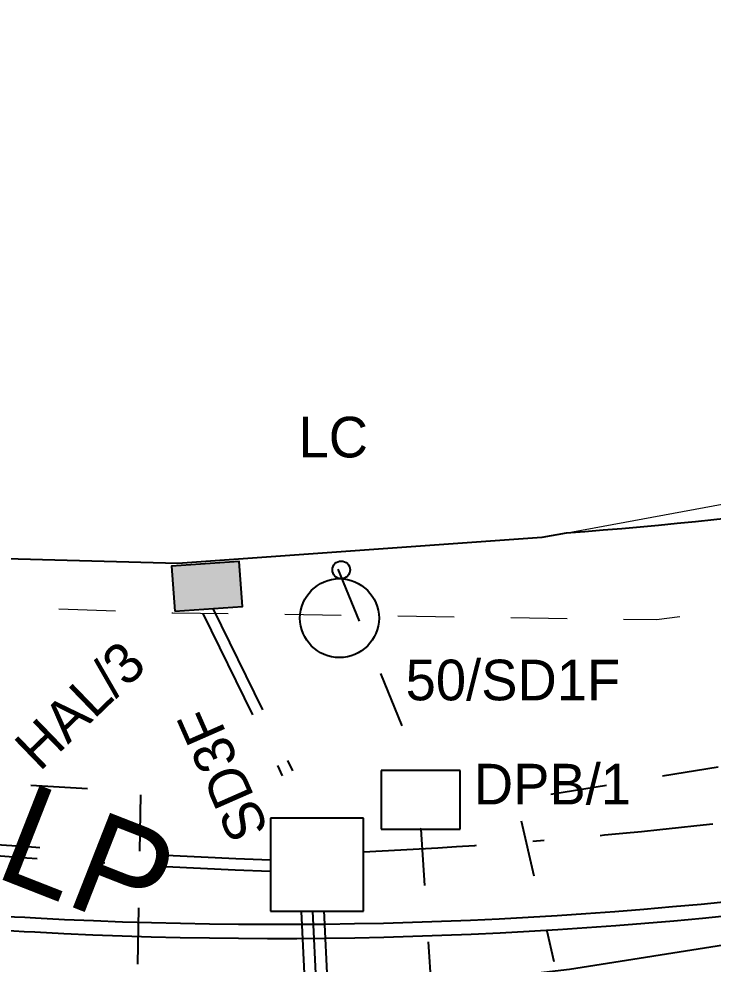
# Model space of a CAD drawing. Extents: x 421500 to 422711, y 436000 to 437000.
# Drawn here: x 422005 to 422011.15, y 436563.05 to 436571.42 of the extents above; entities that cross this region are included whole.
import ezdxf
from ezdxf.enums import TextEntityAlignment as Align

# ---------------------------------------------------------------- set-up
doc = ezdxf.new("R2010")
doc.units = 0
for name, pattern in [('716709-ExBase$0$BLIP', [1, 0.5, -0.5]), ('XREF UTC_716709_AJB_1b$0$BLIP', [1, 0.5, -0.5]), ('XREF UTC_716709_AJB_1b$0$DASHDOT1', [2, 1, -0.5, 0, -0.5])]:
    doc.linetypes.add(name, pattern=pattern)
doc.layers.get('0').update_dxf_attribs({"color": 210})
for name, color, linetype, lineweight in [('716709-ExBase$0$LCCFences (Open)', 4, '716709-ExBase$0$EFENCE', 0), ('716709-ExBase$0$LCCPoint Features', 8, 'Continuous', 0), ('716709-ExBase$0$LCCVerges Footpaths and Tracks', 8, '716709-ExBase$0$BLIP', 0)]:
    doc.layers.add(name, color=color, linetype=linetype, lineweight=lineweight)
for name, color, linetype in [('716709-ExBase$0$XC-LCCCarriageway', 251, 'Continuous'), ('716709-ExBase$0$XC-LCCVerges', 251, '716709-ExBase$0$BLIP'), ('Pr-Edging', 7, 'Continuous'), ('Pr-Kerb', 2, 'Continuous'), ('Pr-KerbEdge', 8, 'Continuous'), ('XREF UTC_716709_AJB_1b$0$du-SLBOX', 30, 'Continuous'), ('XREF UTC_716709_AJB_1b$0$du-SLDUCT-C1', 30, 'XREF UTC_716709_AJB_1b$0$BLIP'), ('XREF UTC_716709_AJB_1b$0$du-SLDUCT-F1', 30, 'XREF UTC_716709_AJB_1b$0$BLIP'), ('XREF UTC_716709_AJB_1b$0$du-SLSFURN', 30, 'Continuous'), ('XREF UTC_716709_AJB_1b$0$du-SLTEXT', 30, 'Continuous'), ('XREF UTC_716709_AJB_1b$0$du-UTCBOX', 42, 'Continuous'), ('XREF UTC_716709_AJB_1b$0$du-UTCDUCT-C1', 42, 'XREF UTC_716709_AJB_1b$0$DASHDOT1'), ('XREF UTC_716709_AJB_1b$0$du-UTCDUCT-F1', 42, 'XREF UTC_716709_AJB_1b$0$DASHDOT1'), ('XREF UTC_716709_AJB_1b$0$du-UTCTEXT', 42, 'Continuous')]:
    doc.layers.add(name, color=color, linetype=linetype)
doc.styles.add('716709-ExBase$0$Style-WORKING', font='WORKING.shx')
doc.styles.add('XREF UTC_716709_AJB_1b$0$Standard', font='txt')
doc.linetypes.add('716709-ExBase$0$EFENCE', pattern='A,2,-0.4,[1,fenceline,S=1,R=0,X=0,Y=0],-0.4,2', length=4.8)

# ---------------------------------------------------------------- blocks, each defined once
blk = doc.blocks.new('XREF UTC_716709_AJB_1b$0$CCB')
for p, q in [((-0.4125, 0.4125), (-0.4125, -0.4125)), ((0.4125, 0.4125), (-0.4125, 0.4125)), ((0.4125, -0.4125), (0.4125, 0.4125)), ((-0.4125, -0.4125), (0.4125, -0.4125))]:
    blk.add_line(p, q)
blk = doc.blocks.new('XREF UTC_716709_AJB_1b$0$HALDO')
at = {"flags": 128}
blk.add_lwpolyline([(-0.3, -0.2), (0.3, -0.2), (0.3, 0.2), (-0.3, 0.2)], close=True, dxfattribs=at)
blk.add_solid([(-0.3, 0.2), (-0.3, -0.2), (0.3, 0.2), (0.3, -0.2)])
blk = doc.blocks.new('XREF UTC_716709_AJB_1b$0$dpb')
for p, q in [((0.35, 0.26), (-0.35, 0.26)), ((-0.35, 0.26), (-0.35, -0.26)), ((0.35, -0.26), (0.35, 0.26)), ((-0.35, -0.26), (0.35, -0.26))]:
    blk.add_line(p, q)
blk = doc.blocks.new('XREF UTC_716709_AJB_1b$0$e_tag')
blk.add_line((-0.5, -0.7), (0.5, 0.7))
blk = doc.blocks.new('XREF UTC_716709_AJB_1b$0$sflc')
for centre, radius in [((0, 0.4279), 0.3498), ((0, 0), 0.0781)]:
    blk.add_circle(centre, radius)

msp = doc.modelspace()

# ---------------------------------------------------------------- linework, layer by layer
at = {"layer": '716709-ExBase$0$LCCFences (Open)', "flags": 128}
msp.add_lwpolyline([(421888.1175, 436573.108), (421896.0644, 436568.8945), (421905.2385, 436564.2494), (421913.4486, 436560.7913), (421917.4354, 436559.6783), (421921.4976, 436558.8839), (421925.7274, 436558.3938), (421929.9832, 436558.2571), (421933.5956, 436558.372), (421937.1755, 436558.8693), (421941.0583, 436560.1545), (421944.7486, 436561.918), (421947.5391, 436563.4937), (421950.2056, 436565.2713), (421951.7301, 436566.3595), (421953.7609, 436567.8028), (421957.1513, 436569.5758), (421960.6877, 436571.0358), (421965.0615, 436572.4031), (421969.5752, 436573.1945), (421973.8103, 436573.2119), (421978.0209, 436572.7572), (421984.0149, 436571.5628), (421988.638, 436569.7087), (421992.8237, 436568.0978), (421997.0836, 436567.2397), (422001.3997, 436566.7358), (422006.4073, 436566.5988), (422009.6293, 436566.8286), (422012.8048, 436567.4198), (422016.0221, 436568.5556), (422019.0393, 436570.1483), (422023.9575, 436573.8286)], dxfattribs=at)
msp.add_lwpolyline([(421888.1175, 436573.108), (421896.0644, 436568.8945), (421905.2385, 436564.2494), (421913.4486, 436560.7913), (421917.4354, 436559.6783), (421921.4976, 436558.8839), (421925.7274, 436558.3938), (421929.9832, 436558.2571), (421933.5956, 436558.372), (421937.1755, 436558.8693), (421941.0583, 436560.1545), (421944.7486, 436561.918), (421947.5391, 436563.4937), (421950.2056, 436565.2713), (421951.7301, 436566.3595), (421953.7609, 436567.8028), (421957.1513, 436569.5758), (421960.6877, 436571.0358), (421965.0615, 436572.4031), (421969.5752, 436573.1945), (421973.8103, 436573.2119), (421978.0209, 436572.7572), (421984.0149, 436571.5628), (421988.638, 436569.7087), (421992.8237, 436568.0978), (421997.0836, 436567.2397), (422001.3997, 436566.7358), (422006.4073, 436566.5988), (422009.6293, 436566.8286), (422012.8048, 436567.4198), (422016.0221, 436568.5556), (422019.0393, 436570.1483), (422023.9575, 436573.8286)], dxfattribs=at)
at = {"layer": '716709-ExBase$0$LCCVerges Footpaths and Tracks', "flags": 128}
for points in [[(421887.81, 436572.8017), (421895.6591, 436568.3702), (421904.5316, 436563.8913), (421913.2099, 436560.2378), (421917.114, 436558.9934), (421921.1179, 436558.1222), (421925.214, 436557.6426), (421929.3365, 436557.5283), (421933.2493, 436557.6602), (421937.1234, 436558.2243), (421941.0903, 436559.5513), (421944.8593, 436561.3654), (421947.6778, 436562.9886), (421950.3638, 436564.8227), (421951.9059, 436565.9172), (421954.2961, 436567.3611), (421957.6706, 436569.2242), (421961.2404, 436570.6783), (421965.295, 436571.7517), (421969.4476, 436572.3414), (421973.6566, 436572.5338), (421977.8576, 436572.2119), (421980.7573, 436571.6248), (421983.5876, 436570.7633), (421988.3184, 436569.2124), (421992.6263, 436567.9046), (421996.8733, 436566.9251), (422001.1923, 436566.3396), (422006.3621, 436566.1626), (422010.6457, 436566.1016), (422014.9987, 436566.665), (422019.2529, 436567.7458), (422023.9528, 436569.5793), (422028.4906, 436571.7834), (422037.468, 436576.6251), (422045.3336, 436581.5837), (422049.7822, 436584.7183), (422056.8089, 436589.3146), (422060.7027, 436592.1305), (422061.8068, 436591.2142), (422062.3019, 436589.8675)], [(421887.81, 436572.8017), (421895.6591, 436568.3702), (421904.5316, 436563.8913), (421913.2099, 436560.2378), (421917.114, 436558.9934), (421921.1179, 436558.1222), (421925.214, 436557.6426), (421929.3365, 436557.5283), (421933.2493, 436557.6602), (421937.1234, 436558.2243), (421941.0903, 436559.5513), (421944.8593, 436561.3654), (421947.6778, 436562.9886), (421950.3638, 436564.8227), (421951.9059, 436565.9172), (421954.2961, 436567.3611), (421957.6706, 436569.2242), (421961.2404, 436570.6783), (421965.295, 436571.7517), (421969.4476, 436572.3414), (421973.6566, 436572.5338), (421977.8576, 436572.2119), (421980.7573, 436571.6248), (421983.5876, 436570.7633), (421988.3184, 436569.2124), (421992.6263, 436567.9046), (421996.8733, 436566.9251), (422001.1923, 436566.3396), (422006.3621, 436566.1626), (422010.6457, 436566.1016), (422014.9987, 436566.665), (422019.2529, 436567.7458), (422023.9528, 436569.5793), (422028.4906, 436571.7834), (422037.468, 436576.6251), (422045.3336, 436581.5837), (422049.7822, 436584.7183), (422056.8089, 436589.3146), (422060.7027, 436592.1305), (422061.8068, 436591.2142), (422062.3019, 436589.8675)], [(422006.0518, 436563.0497), (422006.0808, 436564.5742), (422002.2752, 436564.8036), (421998.8746, 436565.0793), (421995.5056, 436565.618), (421992.0276, 436566.4624), (421987.4693, 436568.1533), (421982.4585, 436569.849), (421979.2129, 436570.6566), (421975.9044, 436571.1471), (421972.3143, 436571.3189), (421968.7262, 436571.1104), (421965.0508, 436570.4894), (421961.4707, 436569.4515), (421958.6315, 436568.2809), (421955.919, 436566.8408), (421952.8802, 436564.7333), (421949.0966, 436562.3037), (421946.972, 436560.9173), (421944.7182, 436559.7525), (421941.9021, 436558.6726), (421942.4138, 436556.9405)]]:
    msp.add_lwpolyline(points, dxfattribs=at)
at = {"layer": '716709-ExBase$0$XC-LCCCarriageway', "flags": 128}
msp.add_lwpolyline([(421982.2243, 436568.1771), (421986.6095, 436566.5254), (421991.4728, 436564.7893), (421995.8288, 436563.6747), (422000.2783, 436563.028), (422006.0627, 436562.8955), (422007.0571, 436562.7741), (422008.8918, 436562.8894), (422009.874, 436563.006), (422014.9209, 436563.8008), (422019.8793, 436565.0327), (422024.5952, 436566.8105), (422029.1615, 436568.9435), (422038.6645, 436574.2811), (422047.1457, 436579.6857), (422051.2181, 436582.3057), (422058.49, 436587.1645), (422064.9105, 436591.533), (422070.964, 436595.8747), (422078.013, 436601.3278), (422085.9329, 436608.0894), (422093.5888, 436615.0723), (422100.5228, 436621.4055), (422107.7629, 436628.1993)], dxfattribs=at)
msp.add_lwpolyline([(421982.2243, 436568.1771), (421986.6095, 436566.5254), (421991.4728, 436564.7893), (421995.8288, 436563.6747), (422000.2783, 436563.028), (422006.0627, 436562.8955), (422007.0571, 436562.7741), (422008.8918, 436562.8894), (422009.874, 436563.006), (422014.9209, 436563.8008), (422019.8793, 436565.0327), (422024.5952, 436566.8105), (422029.1615, 436568.9435), (422038.6645, 436574.2811), (422047.1457, 436579.6857), (422051.2181, 436582.3057), (422058.49, 436587.1645), (422064.9105, 436591.533), (422070.964, 436595.8747), (422078.013, 436601.3278), (422085.9329, 436608.0894), (422093.5888, 436615.0723), (422100.5228, 436621.4055), (422107.7629, 436628.1993)], dxfattribs=at)
msp.add_lwpolyline([(421982.2243, 436568.1771), (421986.6095, 436566.5254), (421991.4728, 436564.7893), (421995.8288, 436563.6747), (422000.2783, 436563.028), (422006.0627, 436562.8955), (422007.0571, 436562.7741), (422008.8918, 436562.8894), (422009.874, 436563.006), (422014.9209, 436563.8008), (422019.8793, 436565.0327), (422024.5952, 436566.8105), (422029.1615, 436568.9435), (422038.6645, 436574.2811), (422047.1457, 436579.6857), (422051.2181, 436582.3057), (422058.49, 436587.1645), (422064.9105, 436591.533), (422070.964, 436595.8747), (422078.013, 436601.3278), (422085.9329, 436608.0894), (422093.5888, 436615.0723), (422100.5228, 436621.4055), (422107.7629, 436628.1993)], dxfattribs=at)
at = {"layer": '716709-ExBase$0$XC-LCCVerges', "flags": 128}
for points in [[(422059.0951, 436587.8666), (422058.3699, 436589.1192), (422051.3008, 436584.673), (422045.0809, 436580.5481), (422039.1918, 436576.6981), (422031.594, 436572.0667), (422027.9975, 436570.0826), (422024.2643, 436568.3697), (422019.4195, 436566.6189), (422014.4335, 436565.3241), (422009.4029, 436564.5021), (422009.7371, 436563.0718)], [(422059.0951, 436587.8666), (422058.3699, 436589.1192), (422051.3008, 436584.673), (422045.0809, 436580.5481), (422039.1918, 436576.6981), (422031.594, 436572.0667), (422027.9975, 436570.0826), (422024.2643, 436568.3697), (422019.4195, 436566.6189), (422014.4335, 436565.3241), (422009.4029, 436564.5021), (422009.7371, 436563.0718)], [(422006.0518, 436563.0497), (422006.0808, 436564.5742), (422002.2752, 436564.8036), (421998.8746, 436565.0793), (421995.5056, 436565.618), (421992.0276, 436566.4624), (421987.4693, 436568.1533), (421982.4585, 436569.849), (421979.2129, 436570.6566), (421975.9044, 436571.1471), (421972.3143, 436571.3189), (421968.7262, 436571.1104), (421965.0508, 436570.4894), (421961.4707, 436569.4515), (421958.6315, 436568.2809), (421955.919, 436566.8408), (421952.8802, 436564.7333), (421949.0966, 436562.3037), (421946.972, 436560.9173), (421944.7182, 436559.7525), (421941.9021, 436558.6726), (421942.4138, 436556.9405)]]:
    msp.add_lwpolyline(points, dxfattribs=at)
at = {"layer": 'Pr-Edging', "flags": 128}
msp.add_lwpolyline([(422069.5877, 436603.2041), (422060.29, 436592.7204, -0.051535), (422057.563, 436590.2188), (422053.8167, 436587.4335), (422051.4801, 436585.6961), (422045.4486, 436581.2465, -0.030973), (422035.2608, 436574.6632), (422030.7034, 436572.1034, -0.010074), (422028.9984, 436571.1905), (422026.0519, 436571.4479, -0.014254), (422023.5992, 436570.4426), (422020.0568, 436569.1073, -0.072474), (422009.8455, 436566.8688), (422009.6293, 436566.8286), (422006.4073, 436566.5988), (422001.3997, 436566.7358), (421997.0836, 436567.2397), (421992.8237, 436568.0978), (421988.638, 436569.7087)], format="xyb", dxfattribs=at)
at = {"layer": 'Pr-Kerb', "flags": 128}
msp.add_lwpolyline([(421982.2243, 436568.1771), (421985.9731, 436566.765, 0.027439), (421991.2031, 436565.1164), (421993.6078, 436564.5011, 0.062304), (422002.1661, 436563.4164, -0.012997), (422005.1406, 436563.3343, 0.103894), (422021.2914, 436565.8322), (422024.8338, 436567.1676, 0.037836), (422031.6828, 436570.3596), (422036.2403, 436572.9195, 0.030973), (422046.636, 436579.637), (422052.6704, 436584.0889), (422055.01, 436585.8285), (422058.7563, 436588.6138, 0.051535), (422061.7864, 436591.3934), (422071.084, 436601.8771, -0.04401), (422072.6162, 436603.3255), (422072.8621, 436603.5201), (422072.9149, 436603.5624), (422076.7243, 436606.6419), (422079.5944, 436609.0114)], format="xyb", dxfattribs=at)
msp.add_lwpolyline([(421982.2243, 436568.1771), (421985.9731, 436566.765, 0.027439), (421991.2031, 436565.1164), (421993.6078, 436564.5011, 0.062304), (422002.1661, 436563.4164, -0.012997), (422005.1406, 436563.3343, 0.103894), (422021.2914, 436565.8322), (422024.8338, 436567.1676, 0.037836), (422031.6828, 436570.3596), (422036.2403, 436572.9195, 0.030973), (422046.636, 436579.637), (422052.6704, 436584.0889), (422055.01, 436585.8285), (422058.7563, 436588.6138, 0.051535), (422061.7864, 436591.3934), (422071.084, 436601.8771, -0.04401), (422072.6162, 436603.3255), (422072.8621, 436603.5201), (422072.9149, 436603.5624), (422076.7243, 436606.6419), (422079.5944, 436609.0114)], format="xyb", dxfattribs=at)
at = {"layer": 'Pr-KerbEdge', "flags": 128}
msp.add_lwpolyline([(421982.2684, 436568.2941), (421986.0172, 436566.882, 0.027439), (421991.2341, 436565.2375), (421993.6388, 436564.6222, 0.062304), (422002.1663, 436563.5414, -0.012997), (422005.1473, 436563.4591, 0.103894), (422021.2473, 436565.9492), (422024.7897, 436567.2846, 0.037836), (422031.6216, 436570.4686), (422036.1791, 436573.0285, 0.030973), (422046.5618, 436579.7376), (422052.596, 436584.1894), (422054.9355, 436585.9288), (422058.6817, 436588.7141, 0.051535), (422061.6928, 436591.4763), (422070.9905, 436601.96, -0.04401), (422072.5386, 436603.4235), (422072.7842, 436603.6179), (422072.8366, 436603.6598), (422076.6452, 436606.7387), (422079.5148, 436609.1078)], format="xyb", dxfattribs=at)
at = {"layer": 'Pr-KerbEdge'}
msp.add_arc((422086.9238, 436454.9562), 118.125, 133.732121, 133.732121, dxfattribs=at)
at = {"layer": 'XREF UTC_716709_AJB_1b$0$du-SLDUCT-C1', "flags": 128}
msp.add_lwpolyline([(422008.5572, 436564.2457), (422009.1329, 436555.6085)], dxfattribs=at)
at = {"layer": 'XREF UTC_716709_AJB_1b$0$du-SLDUCT-F1', "flags": 128}
msp.add_lwpolyline([(422007.824, 436566.5499), (422008.5493, 436564.7657)], dxfattribs=at)
at = {"layer": 'XREF UTC_716709_AJB_1b$0$du-UTCDUCT-C1', "flags": 128}
for points in [[(422007.5003, 436563.5144), (422007.8969, 436554.9668)], [(422007.6002, 436563.519), (422007.9968, 436554.9715)], [(422007.7001, 436563.5236), (422008.0967, 436554.9761)]]:
    msp.add_lwpolyline(points, dxfattribs=at)
at = {"layer": 'XREF UTC_716709_AJB_1b$0$du-UTCDUCT-F1', "flags": 128}
for points in [[(421991.7824, 436566.2636, 0.009917), (421994.6011, 436565.5902, 0.009917), (421997.4442, 436565.0291, 0.016849), (422002.3179, 436564.3358, 0.016849), (422007.2272, 436563.9723)], [(421991.7573, 436566.1668, 0.009917), (421994.5798, 436565.4925, 0.009917), (421997.4268, 436564.9307, 0.016849), (422002.3071, 436564.2364, 0.016849), (422007.2232, 436563.8724, 0.016849)], [(422008.0522, 436564.0455, 0.01418), (422010.6746, 436564.2417, 0.01418), (422013.2816, 436564.5863, 0.016223), (422016.2347, 436565.161, 0.016223), (422019.1443, 436565.926)]]:
    msp.add_lwpolyline(points, format="xyb", dxfattribs=at)
for points in [[(422006.717, 436566.1991), (422007.6273, 436564.344)], [(422006.6272, 436566.155), (422007.5375, 436564.3)], [(422006.6272, 436566.155), (422007.5375, 436564.3)]]:
    msp.add_lwpolyline(points, dxfattribs=at)

# ---------------------------------------------------------------- block references
at = {"layer": 'XREF UTC_716709_AJB_1b$0$du-SLBOX', "color": 1}
msp.add_blockref('XREF UTC_716709_AJB_1b$0$dpb', (422008.5569, 436564.5057), dxfattribs=at)
at = {"layer": 'XREF UTC_716709_AJB_1b$0$du-SLSFURN', "rotation": 177.9560424162929}
msp.add_blockref('XREF UTC_716709_AJB_1b$0$sflc', (422007.8535, 436566.5423), dxfattribs=at)
at = {"layer": 'XREF UTC_716709_AJB_1b$0$du-SLTEXT', "xscale": 0.009999999999999998, "yscale": 0.009999999999999998, "rotation": 273.8135810264413}
msp.add_blockref('XREF UTC_716709_AJB_1b$0$e_tag', (422008.5572, 436564.2457), dxfattribs=at)
at = {"layer": 'XREF UTC_716709_AJB_1b$0$du-UTCBOX', "color": 3, "rotation": 4.083271739032143}
msp.add_blockref('XREF UTC_716709_AJB_1b$0$HALDO', (422006.6652, 436566.3959), dxfattribs=at)
at = {"layer": 'XREF UTC_716709_AJB_1b$0$du-UTCBOX', "color": 22}
msp.add_blockref('XREF UTC_716709_AJB_1b$0$CCB', (422007.6397, 436563.9315), dxfattribs=at)

# ---------------------------------------------------------------- texts
at = {"layer": '716709-ExBase$0$LCCPoint Features', "style": '716709-ExBase$0$Style-WORKING'}
msp.add_text('LP', height=0.9, rotation=338.58076, dxfattribs=at).set_placement((422005.0922, 436564.6703), align=Align.TOP_LEFT)
msp.add_text('LP', height=0.9, rotation=338.58076, dxfattribs=at).set_placement((422005.0922, 436564.6703), align=Align.TOP_LEFT)
at = {"layer": 'XREF UTC_716709_AJB_1b$0$du-SLTEXT', "style": 'XREF UTC_716709_AJB_1b$0$Standard'}
for s, p in [('LC', (422007.4753, 436567.5386)), ('50/SD1F', (422008.4235, 436565.3867)), ('DPB/1', (422009.0279, 436564.4641))]:
    msp.add_text(s, height=0.36, dxfattribs=at).set_placement(p)
at = {"layer": 'XREF UTC_716709_AJB_1b$0$du-UTCTEXT', "style": 'XREF UTC_716709_AJB_1b$0$Standard'}
for s, rotation, p in [('HAL/3', 44, (422005.1842, 436564.7499)), ('SD3F', 113.76444, (422007.2169, 436564.2404))]:
    msp.add_text(s, height=0.36, rotation=rotation, dxfattribs=at).set_placement(p)

doc.saveas('drawing.dxf')
